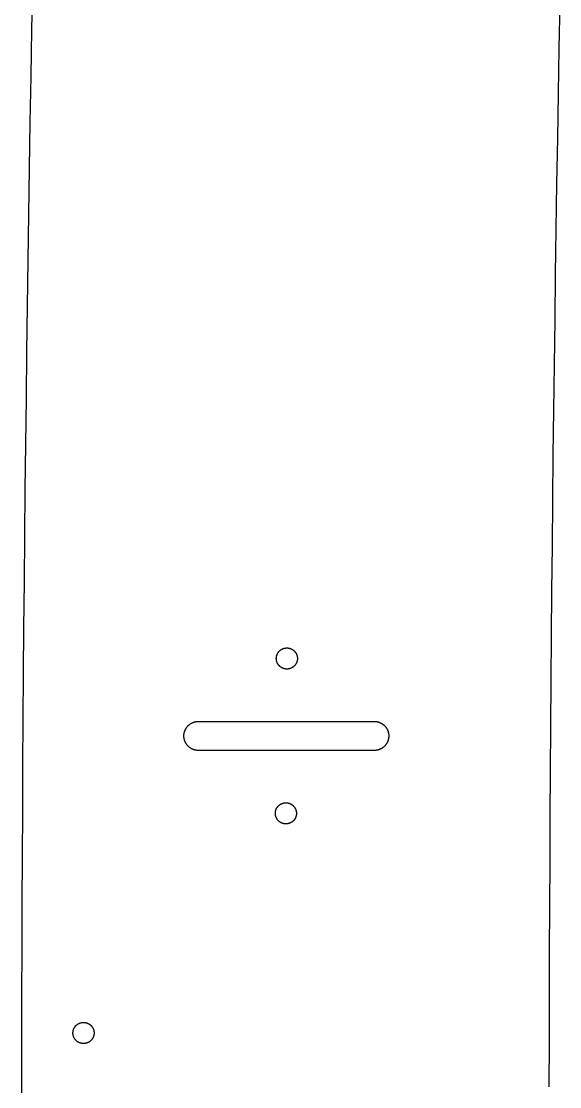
# Model space of a CAD drawing. Extents: x 50 to 1155, y -2400 to -33.
# Drawn here: x 50 to 254.1, y -1832.9 to -1429.2 of the extents above; entities that cross this region are included whole.
import ezdxf

# ---------------------------------------------------------------- set-up
doc = ezdxf.new("R2010")
doc.units = 0
doc.layers.get('0').update_dxf_attribs({"color": 18, "linetype": 'CONTINUOUS'})

msp = doc.modelspace()

# ---------------------------------------------------------------- linework, layer by layer
at = {"color": 18}
for p, q in [((117.1354, -1694.501), (183.8021, -1694.501)), ((183.8021, -1705.501), (117.1354, -1705.501))]:
    msp.add_line(p, q, dxfattribs=at)
for points in [[(54.1878, -1415.04, 0), (53.8711, -1432.5, 0), (53.5669, -1449.95, 0), (53.2753, -1467.4, 0), (52.9961, -1484.84, 0), (52.7294, -1502.28, 0), (52.4752, -1519.71, 0), (52.2334, -1537.14, 0), (52.0041, -1554.56, 0), (51.7872, -1571.98, 0), (51.5828, -1589.39, 0), (51.3907, -1606.8, 0), (51.2111, -1624.2, 0), (51.0439, -1641.6, 0), (50.889, -1659, 0), (50.7465, -1676.39, 0), (50.6164, -1693.77, 0), (50.4987, -1711.15, 0), (50.3933, -1728.52, 0), (50.3002, -1745.89, 0), (50.2194, -1763.26, 0), (50.1509, -1780.61, 0), (50.0948, -1797.97, 0), (50.0509, -1815.32, 0), (50.0193, -1832.66, 0), (50, -1850, 0)], [(254.09, -1422.18, 0), (253.781, -1439.35, 0), (253.484, -1456.52, 0), (253.199, -1473.68, 0), (252.927, -1490.83, 0), (252.667, -1507.99, 0), (252.418, -1525.13, 0), (252.182, -1542.27, 0), (251.959, -1559.41, 0), (251.747, -1576.54, 0), (251.547, -1593.67, 0), (251.36, -1610.79, 0), (251.184, -1627.91, 0), (251.021, -1645.02, 0), (250.87, -1662.13, 0), (250.73, -1679.23, 0), (250.603, -1696.33, 0), (250.488, -1713.43, 0), (250.385, -1730.52, 0), (250.294, -1747.6, 0), (250.215, -1764.68, 0), (250.148, -1781.75, 0), (250.093, -1798.82, 0), (250.05, -1815.89, 0), (250.019, -1832.95, 0)], [(150.67, -1674.67, 0), (150.591, -1674.67, 0), (150.511, -1674.66, 0), (150.431, -1674.66, 0), (150.35, -1674.66, 0), (150.269, -1674.65, 0), (150.187, -1674.64, 0), (150.105, -1674.63, 0), (150.022, -1674.62, 0), (149.94, -1674.6, 0), (149.857, -1674.58, 0), (149.774, -1674.57, 0), (149.69, -1674.55, 0), (149.607, -1674.52, 0), (149.524, -1674.5, 0), (149.441, -1674.47, 0), (149.358, -1674.45, 0), (149.275, -1674.42, 0), (149.192, -1674.39, 0), (149.11, -1674.35, 0), (149.029, -1674.32, 0), (148.947, -1674.28, 0), (148.867, -1674.24, 0), (148.787, -1674.2, 0), (148.707, -1674.15, 0), (148.629, -1674.11, 0), (148.551, -1674.06, 0), (148.474, -1674.01, 0), (148.398, -1673.96, 0), (148.323, -1673.91, 0), (148.249, -1673.85, 0), (148.177, -1673.8, 0), (148.105, -1673.74, 0), (148.035, -1673.68, 0), (147.967, -1673.62, 0), (147.899, -1673.55, 0), (147.833, -1673.49, 0), (147.769, -1673.42, 0), (147.706, -1673.35, 0), (147.645, -1673.29, 0), (147.586, -1673.21, 0), (147.528, -1673.14, 0), (147.472, -1673.07, 0), (147.417, -1673, 0), (147.365, -1672.92, 0), (147.314, -1672.84, 0), (147.265, -1672.77, 0), (147.219, -1672.69, 0), (147.174, -1672.61, 0), (147.131, -1672.53, 0), (147.089, -1672.45, 0), (147.05, -1672.37, 0), (147.013, -1672.29, 0), (146.978, -1672.21, 0), (146.945, -1672.12, 0), (146.914, -1672.04, 0), (146.884, -1671.96, 0), (146.857, -1671.88, 0), (146.832, -1671.79, 0), (146.808, -1671.71, 0), (146.787, -1671.63, 0), (146.767, -1671.54, 0), (146.749, -1671.46, 0), (146.733, -1671.38, 0), (146.719, -1671.3, 0), (146.707, -1671.21, 0), (146.697, -1671.13, 0), (146.688, -1671.05, 0), (146.681, -1670.97, 0), (146.676, -1670.89, 0), (146.672, -1670.81, 0), (146.67, -1670.73, 0), (146.67, -1670.65, 0), (146.671, -1670.57, 0), (146.674, -1670.49, 0), (146.678, -1670.41, 0), (146.685, -1670.33, 0), (146.692, -1670.25, 0), (146.702, -1670.16, 0), (146.713, -1670.08, 0), (146.726, -1670, 0), (146.741, -1669.92, 0), (146.758, -1669.83, 0), (146.777, -1669.75, 0), (146.797, -1669.67, 0), (146.82, -1669.58, 0), (146.844, -1669.5, 0), (146.87, -1669.42, 0), (146.899, -1669.34, 0), (146.929, -1669.25, 0), (146.961, -1669.17, 0), (146.995, -1669.09, 0), (147.032, -1669.01, 0), (147.07, -1668.93, 0), (147.11, -1668.84, 0), (147.152, -1668.76, 0), (147.196, -1668.69, 0), (147.242, -1668.61, 0), (147.29, -1668.53, 0), (147.339, -1668.45, 0), (147.391, -1668.38, 0), (147.444, -1668.3, 0), (147.499, -1668.23, 0), (147.556, -1668.16, 0), (147.615, -1668.09, 0), (147.675, -1668.02, 0), (147.737, -1667.95, 0), (147.801, -1667.88, 0), (147.866, -1667.82, 0), (147.933, -1667.75, 0), (148.001, -1667.69, 0), (148.07, -1667.63, 0), (148.141, -1667.57, 0), (148.213, -1667.51, 0), (148.286, -1667.46, 0), (148.361, -1667.4, 0), (148.436, -1667.35, 0), (148.512, -1667.3, 0), (148.59, -1667.25, 0), (148.668, -1667.21, 0), (148.747, -1667.16, 0), (148.827, -1667.12, 0), (148.907, -1667.08, 0), (148.988, -1667.04, 0), (149.069, -1667, 0), (149.151, -1666.97, 0), (149.234, -1666.93, 0), (149.316, -1666.9, 0), (149.399, -1666.88, 0), (149.482, -1666.85, 0), (149.565, -1666.82, 0), (149.649, -1666.8, 0), (149.732, -1666.78, 0), (149.815, -1666.76, 0), (149.898, -1666.74, 0), (149.981, -1666.73, 0), (150.064, -1666.71, 0), (150.146, -1666.7, 0), (150.228, -1666.69, 0), (150.309, -1666.68, 0), (150.39, -1666.68, 0), (150.471, -1666.67, 0), (150.551, -1666.67, 0), (150.63, -1666.67, 0), (150.709, -1666.67, 0), (150.789, -1666.67, 0), (150.869, -1666.67, 0), (150.95, -1666.68, 0), (151.031, -1666.68, 0), (151.112, -1666.69, 0), (151.194, -1666.7, 0), (151.276, -1666.71, 0), (151.359, -1666.73, 0), (151.442, -1666.74, 0), (151.525, -1666.76, 0), (151.608, -1666.78, 0), (151.691, -1666.8, 0), (151.775, -1666.82, 0), (151.858, -1666.85, 0), (151.941, -1666.88, 0), (152.024, -1666.9, 0), (152.106, -1666.93, 0), (152.189, -1666.97, 0), (152.271, -1667, 0), (152.352, -1667.04, 0), (152.433, -1667.08, 0), (152.513, -1667.12, 0), (152.593, -1667.16, 0), (152.672, -1667.21, 0), (152.75, -1667.25, 0), (152.828, -1667.3, 0), (152.904, -1667.35, 0), (152.979, -1667.4, 0), (153.054, -1667.46, 0), (153.127, -1667.51, 0), (153.199, -1667.57, 0), (153.27, -1667.63, 0), (153.339, -1667.69, 0), (153.407, -1667.75, 0), (153.474, -1667.82, 0), (153.539, -1667.88, 0), (153.603, -1667.95, 0), (153.665, -1668.02, 0), (153.725, -1668.09, 0), (153.784, -1668.16, 0), (153.841, -1668.23, 0), (153.896, -1668.3, 0), (153.949, -1668.38, 0), (154.001, -1668.45, 0), (154.05, -1668.53, 0), (154.098, -1668.61, 0), (154.144, -1668.69, 0), (154.188, -1668.76, 0), (154.23, -1668.84, 0), (154.27, -1668.93, 0), (154.308, -1669.01, 0), (154.345, -1669.09, 0), (154.379, -1669.17, 0), (154.411, -1669.25, 0), (154.441, -1669.34, 0), (154.47, -1669.42, 0), (154.496, -1669.5, 0), (154.52, -1669.58, 0), (154.543, -1669.67, 0), (154.563, -1669.75, 0), (154.582, -1669.83, 0), (154.599, -1669.92, 0), (154.614, -1670, 0), (154.627, -1670.08, 0), (154.638, -1670.16, 0), (154.648, -1670.25, 0), (154.655, -1670.33, 0), (154.662, -1670.41, 0), (154.666, -1670.49, 0), (154.669, -1670.57, 0), (154.67, -1670.65, 0), (154.67, -1670.73, 0), (154.668, -1670.81, 0), (154.664, -1670.89, 0), (154.659, -1670.97, 0), (154.652, -1671.05, 0), (154.643, -1671.13, 0), (154.633, -1671.21, 0), (154.621, -1671.3, 0), (154.607, -1671.38, 0), (154.591, -1671.46, 0), (154.573, -1671.54, 0), (154.553, -1671.63, 0), (154.532, -1671.71, 0), (154.508, -1671.79, 0), (154.483, -1671.88, 0), (154.456, -1671.96, 0), (154.426, -1672.04, 0), (154.395, -1672.12, 0), (154.362, -1672.21, 0), (154.327, -1672.29, 0), (154.29, -1672.37, 0), (154.251, -1672.45, 0), (154.209, -1672.53, 0), (154.166, -1672.61, 0), (154.121, -1672.69, 0), (154.075, -1672.77, 0), (154.026, -1672.84, 0), (153.975, -1672.92, 0), (153.923, -1673, 0), (153.868, -1673.07, 0), (153.812, -1673.14, 0), (153.754, -1673.21, 0), (153.695, -1673.29, 0), (153.634, -1673.35, 0), (153.571, -1673.42, 0), (153.507, -1673.49, 0), (153.441, -1673.55, 0), (153.373, -1673.62, 0), (153.305, -1673.68, 0), (153.235, -1673.74, 0), (153.163, -1673.8, 0), (153.091, -1673.85, 0), (153.017, -1673.91, 0), (152.942, -1673.96, 0), (152.866, -1674.01, 0), (152.789, -1674.06, 0), (152.711, -1674.11, 0), (152.633, -1674.15, 0), (152.553, -1674.2, 0), (152.473, -1674.24, 0), (152.393, -1674.28, 0), (152.311, -1674.32, 0), (152.23, -1674.35, 0), (152.148, -1674.39, 0), (152.065, -1674.42, 0), (151.982, -1674.45, 0), (151.899, -1674.47, 0), (151.816, -1674.5, 0), (151.733, -1674.52, 0), (151.65, -1674.55, 0), (151.566, -1674.57, 0), (151.483, -1674.58, 0), (151.4, -1674.6, 0), (151.318, -1674.62, 0), (151.235, -1674.63, 0), (151.153, -1674.64, 0), (151.071, -1674.65, 0), (150.99, -1674.66, 0), (150.909, -1674.66, 0), (150.829, -1674.66, 0), (150.749, -1674.67, 0), (150.67, -1674.67, 0)], [(117.135, -1705.5, 0), (117.037, -1705.5, 0), (116.938, -1705.5, 0), (116.839, -1705.49, 0), (116.739, -1705.49, 0), (116.638, -1705.48, 0), (116.537, -1705.47, 0), (116.435, -1705.46, 0), (116.333, -1705.44, 0), (116.231, -1705.43, 0), (116.128, -1705.41, 0), (116.025, -1705.39, 0), (115.922, -1705.37, 0), (115.819, -1705.34, 0), (115.716, -1705.31, 0), (115.612, -1705.29, 0), (115.509, -1705.26, 0), (115.406, -1705.22, 0), (115.303, -1705.19, 0), (115.2, -1705.15, 0), (115.098, -1705.11, 0), (114.996, -1705.07, 0), (114.895, -1705.02, 0), (114.794, -1704.98, 0), (114.693, -1704.93, 0), (114.594, -1704.88, 0), (114.495, -1704.83, 0), (114.397, -1704.77, 0), (114.299, -1704.71, 0), (114.203, -1704.65, 0), (114.108, -1704.59, 0), (114.014, -1704.53, 0), (113.921, -1704.46, 0), (113.829, -1704.4, 0), (113.739, -1704.33, 0), (113.649, -1704.26, 0), (113.562, -1704.18, 0), (113.475, -1704.11, 0), (113.391, -1704.03, 0), (113.308, -1703.95, 0), (113.226, -1703.87, 0), (113.146, -1703.79, 0), (113.068, -1703.7, 0), (112.992, -1703.62, 0), (112.918, -1703.53, 0), (112.845, -1703.44, 0), (112.775, -1703.35, 0), (112.706, -1703.26, 0), (112.64, -1703.17, 0), (112.575, -1703.08, 0), (112.513, -1702.98, 0), (112.452, -1702.89, 0), (112.394, -1702.79, 0), (112.338, -1702.69, 0), (112.284, -1702.59, 0), (112.232, -1702.49, 0), (112.183, -1702.39, 0), (112.135, -1702.29, 0), (112.09, -1702.19, 0), (112.047, -1702.09, 0), (112.007, -1701.99, 0), (111.968, -1701.88, 0), (111.932, -1701.78, 0), (111.898, -1701.68, 0), (111.866, -1701.58, 0), (111.836, -1701.47, 0), (111.808, -1701.37, 0), (111.783, -1701.27, 0), (111.759, -1701.16, 0), (111.738, -1701.06, 0), (111.719, -1700.96, 0), (111.702, -1700.85, 0), (111.687, -1700.75, 0), (111.674, -1700.65, 0), (111.663, -1700.55, 0), (111.654, -1700.45, 0), (111.646, -1700.35, 0), (111.641, -1700.25, 0), (111.637, -1700.15, 0), (111.636, -1700.05, 0), (111.636, -1699.95, 0), (111.637, -1699.85, 0), (111.641, -1699.75, 0), (111.646, -1699.65, 0), (111.654, -1699.55, 0), (111.663, -1699.45, 0), (111.674, -1699.35, 0), (111.687, -1699.25, 0), (111.702, -1699.15, 0), (111.719, -1699.05, 0), (111.738, -1698.94, 0), (111.759, -1698.84, 0), (111.783, -1698.74, 0), (111.808, -1698.63, 0), (111.836, -1698.53, 0), (111.866, -1698.43, 0), (111.898, -1698.32, 0), (111.932, -1698.22, 0), (111.968, -1698.12, 0), (112.007, -1698.01, 0), (112.047, -1697.91, 0), (112.09, -1697.81, 0), (112.135, -1697.71, 0), (112.183, -1697.61, 0), (112.232, -1697.51, 0), (112.284, -1697.41, 0), (112.338, -1697.31, 0), (112.394, -1697.21, 0), (112.452, -1697.12, 0), (112.513, -1697.02, 0), (112.575, -1696.93, 0), (112.64, -1696.83, 0), (112.706, -1696.74, 0), (112.775, -1696.65, 0), (112.845, -1696.56, 0), (112.918, -1696.47, 0), (112.992, -1696.38, 0), (113.068, -1696.3, 0), (113.146, -1696.21, 0), (113.226, -1696.13, 0), (113.308, -1696.05, 0), (113.391, -1695.97, 0), (113.475, -1695.9, 0), (113.562, -1695.82, 0), (113.649, -1695.75, 0), (113.739, -1695.68, 0), (113.829, -1695.61, 0), (113.921, -1695.54, 0), (114.014, -1695.47, 0), (114.108, -1695.41, 0), (114.203, -1695.35, 0), (114.299, -1695.29, 0), (114.397, -1695.23, 0), (114.495, -1695.18, 0), (114.594, -1695.12, 0), (114.693, -1695.07, 0), (114.794, -1695.02, 0), (114.895, -1694.98, 0), (114.996, -1694.93, 0), (115.098, -1694.89, 0), (115.2, -1694.85, 0), (115.303, -1694.82, 0), (115.406, -1694.78, 0), (115.509, -1694.75, 0), (115.612, -1694.72, 0), (115.716, -1694.69, 0), (115.819, -1694.66, 0), (115.922, -1694.64, 0), (116.025, -1694.61, 0), (116.128, -1694.59, 0), (116.231, -1694.58, 0), (116.333, -1694.56, 0), (116.435, -1694.55, 0), (116.537, -1694.53, 0), (116.638, -1694.52, 0), (116.739, -1694.52, 0), (116.839, -1694.51, 0), (116.938, -1694.5, 0), (117.037, -1694.5, 0), (117.135, -1694.5, 0)], [(183.802, -1694.5, 0), (183.9, -1694.5, 0), (183.999, -1694.5, 0), (184.099, -1694.51, 0), (184.199, -1694.52, 0), (184.299, -1694.52, 0), (184.401, -1694.53, 0), (184.502, -1694.55, 0), (184.604, -1694.56, 0), (184.707, -1694.58, 0), (184.809, -1694.59, 0), (184.912, -1694.61, 0), (185.015, -1694.64, 0), (185.119, -1694.66, 0), (185.222, -1694.69, 0), (185.325, -1694.72, 0), (185.428, -1694.75, 0), (185.531, -1694.78, 0), (185.634, -1694.82, 0), (185.737, -1694.85, 0), (185.839, -1694.89, 0), (185.941, -1694.93, 0), (186.043, -1694.98, 0), (186.144, -1695.02, 0), (186.244, -1695.07, 0), (186.344, -1695.12, 0), (186.443, -1695.18, 0), (186.541, -1695.23, 0), (186.638, -1695.29, 0), (186.734, -1695.35, 0), (186.83, -1695.41, 0), (186.924, -1695.47, 0), (187.017, -1695.54, 0), (187.108, -1695.61, 0), (187.199, -1695.68, 0), (187.288, -1695.75, 0), (187.376, -1695.82, 0), (187.462, -1695.9, 0), (187.547, -1695.97, 0), (187.63, -1696.05, 0), (187.711, -1696.13, 0), (187.791, -1696.21, 0), (187.869, -1696.3, 0), (187.945, -1696.38, 0), (188.02, -1696.47, 0), (188.092, -1696.56, 0), (188.163, -1696.65, 0), (188.231, -1696.74, 0), (188.298, -1696.83, 0), (188.362, -1696.93, 0), (188.425, -1697.02, 0), (188.485, -1697.12, 0), (188.543, -1697.21, 0), (188.6, -1697.31, 0), (188.653, -1697.41, 0), (188.705, -1697.51, 0), (188.755, -1697.61, 0), (188.802, -1697.71, 0), (188.847, -1697.81, 0), (188.89, -1697.91, 0), (188.931, -1698.01, 0), (188.969, -1698.12, 0), (189.006, -1698.22, 0), (189.04, -1698.32, 0), (189.072, -1698.43, 0), (189.102, -1698.53, 0), (189.129, -1698.63, 0), (189.155, -1698.74, 0), (189.178, -1698.84, 0), (189.199, -1698.94, 0), (189.218, -1699.05, 0), (189.236, -1699.15, 0), (189.251, -1699.25, 0), (189.264, -1699.35, 0), (189.275, -1699.45, 0), (189.284, -1699.55, 0), (189.291, -1699.65, 0), (189.297, -1699.75, 0), (189.3, -1699.85, 0), (189.302, -1699.95, 0), (189.302, -1700.05, 0), (189.3, -1700.15, 0), (189.297, -1700.25, 0), (189.291, -1700.35, 0), (189.284, -1700.45, 0), (189.275, -1700.55, 0), (189.264, -1700.65, 0), (189.251, -1700.75, 0), (189.236, -1700.85, 0), (189.218, -1700.96, 0), (189.199, -1701.06, 0), (189.178, -1701.16, 0), (189.155, -1701.27, 0), (189.129, -1701.37, 0), (189.102, -1701.47, 0), (189.072, -1701.58, 0), (189.04, -1701.68, 0), (189.006, -1701.78, 0), (188.969, -1701.88, 0), (188.931, -1701.99, 0), (188.89, -1702.09, 0), (188.847, -1702.19, 0), (188.802, -1702.29, 0), (188.755, -1702.39, 0), (188.705, -1702.49, 0), (188.653, -1702.59, 0), (188.6, -1702.69, 0), (188.543, -1702.79, 0), (188.485, -1702.89, 0), (188.425, -1702.98, 0), (188.362, -1703.08, 0), (188.298, -1703.17, 0), (188.231, -1703.26, 0), (188.163, -1703.35, 0), (188.092, -1703.44, 0), (188.02, -1703.53, 0), (187.945, -1703.62, 0), (187.869, -1703.7, 0), (187.791, -1703.79, 0), (187.711, -1703.87, 0), (187.63, -1703.95, 0), (187.547, -1704.03, 0), (187.462, -1704.11, 0), (187.376, -1704.18, 0), (187.288, -1704.26, 0), (187.199, -1704.33, 0), (187.108, -1704.4, 0), (187.017, -1704.46, 0), (186.924, -1704.53, 0), (186.83, -1704.59, 0), (186.734, -1704.65, 0), (186.638, -1704.71, 0), (186.541, -1704.77, 0), (186.443, -1704.83, 0), (186.344, -1704.88, 0), (186.244, -1704.93, 0), (186.144, -1704.98, 0), (186.043, -1705.02, 0), (185.941, -1705.07, 0), (185.839, -1705.11, 0), (185.737, -1705.15, 0), (185.634, -1705.19, 0), (185.531, -1705.22, 0), (185.428, -1705.26, 0), (185.325, -1705.29, 0), (185.222, -1705.31, 0), (185.119, -1705.34, 0), (185.015, -1705.37, 0), (184.912, -1705.39, 0), (184.809, -1705.41, 0), (184.707, -1705.43, 0), (184.604, -1705.44, 0), (184.502, -1705.46, 0), (184.401, -1705.47, 0), (184.299, -1705.48, 0), (184.199, -1705.49, 0), (184.099, -1705.49, 0), (183.999, -1705.5, 0), (183.9, -1705.5, 0), (183.802, -1705.5, 0)], [(150.303, -1733.33, 0), (150.224, -1733.33, 0), (150.144, -1733.33, 0), (150.064, -1733.33, 0), (149.983, -1733.32, 0), (149.902, -1733.31, 0), (149.82, -1733.3, 0), (149.738, -1733.29, 0), (149.656, -1733.28, 0), (149.573, -1733.27, 0), (149.49, -1733.25, 0), (149.407, -1733.23, 0), (149.324, -1733.21, 0), (149.24, -1733.19, 0), (149.157, -1733.17, 0), (149.074, -1733.14, 0), (148.991, -1733.11, 0), (148.908, -1733.08, 0), (148.826, -1733.05, 0), (148.744, -1733.02, 0), (148.662, -1732.98, 0), (148.581, -1732.94, 0), (148.5, -1732.9, 0), (148.42, -1732.86, 0), (148.341, -1732.82, 0), (148.262, -1732.77, 0), (148.184, -1732.73, 0), (148.107, -1732.68, 0), (148.031, -1732.63, 0), (147.957, -1732.57, 0), (147.883, -1732.52, 0), (147.81, -1732.46, 0), (147.739, -1732.4, 0), (147.669, -1732.34, 0), (147.6, -1732.28, 0), (147.533, -1732.22, 0), (147.467, -1732.15, 0), (147.402, -1732.09, 0), (147.34, -1732.02, 0), (147.278, -1731.95, 0), (147.219, -1731.88, 0), (147.161, -1731.81, 0), (147.105, -1731.74, 0), (147.051, -1731.66, 0), (146.998, -1731.59, 0), (146.948, -1731.51, 0), (146.899, -1731.43, 0), (146.852, -1731.36, 0), (146.807, -1731.28, 0), (146.764, -1731.2, 0), (146.723, -1731.12, 0), (146.684, -1731.04, 0), (146.647, -1730.96, 0), (146.611, -1730.87, 0), (146.578, -1730.79, 0), (146.547, -1730.71, 0), (146.518, -1730.63, 0), (146.49, -1730.54, 0), (146.465, -1730.46, 0), (146.441, -1730.38, 0), (146.42, -1730.29, 0), (146.4, -1730.21, 0), (146.383, -1730.13, 0), (146.367, -1730.04, 0), (146.353, -1729.96, 0), (146.341, -1729.88, 0), (146.33, -1729.8, 0), (146.322, -1729.72, 0), (146.315, -1729.63, 0), (146.309, -1729.55, 0), (146.306, -1729.47, 0), (146.304, -1729.39, 0), (146.303, -1729.31, 0), (146.305, -1729.23, 0), (146.307, -1729.16, 0), (146.312, -1729.07, 0), (146.318, -1728.99, 0), (146.326, -1728.91, 0), (146.335, -1728.83, 0), (146.346, -1728.75, 0), (146.36, -1728.67, 0), (146.375, -1728.58, 0), (146.391, -1728.5, 0), (146.41, -1728.42, 0), (146.43, -1728.33, 0), (146.453, -1728.25, 0), (146.477, -1728.17, 0), (146.504, -1728.08, 0), (146.532, -1728, 0), (146.562, -1727.92, 0), (146.594, -1727.84, 0), (146.629, -1727.75, 0), (146.665, -1727.67, 0), (146.703, -1727.59, 0), (146.743, -1727.51, 0), (146.785, -1727.43, 0), (146.829, -1727.35, 0), (146.875, -1727.27, 0), (146.923, -1727.2, 0), (146.973, -1727.12, 0), (147.024, -1727.04, 0), (147.078, -1726.97, 0), (147.133, -1726.9, 0), (147.19, -1726.82, 0), (147.248, -1726.75, 0), (147.309, -1726.68, 0), (147.371, -1726.61, 0), (147.434, -1726.55, 0), (147.5, -1726.48, 0), (147.566, -1726.42, 0), (147.634, -1726.35, 0), (147.704, -1726.29, 0), (147.774, -1726.23, 0), (147.846, -1726.18, 0), (147.92, -1726.12, 0), (147.994, -1726.07, 0), (148.069, -1726.02, 0), (148.146, -1725.97, 0), (148.223, -1725.92, 0), (148.301, -1725.87, 0), (148.38, -1725.83, 0), (148.46, -1725.78, 0), (148.54, -1725.74, 0), (148.621, -1725.7, 0), (148.703, -1725.67, 0), (148.785, -1725.63, 0), (148.867, -1725.6, 0), (148.95, -1725.57, 0), (149.033, -1725.54, 0), (149.116, -1725.51, 0), (149.199, -1725.49, 0), (149.282, -1725.47, 0), (149.365, -1725.45, 0), (149.448, -1725.43, 0), (149.531, -1725.41, 0), (149.614, -1725.39, 0), (149.697, -1725.38, 0), (149.779, -1725.37, 0), (149.861, -1725.36, 0), (149.943, -1725.35, 0), (150.024, -1725.34, 0), (150.104, -1725.34, 0), (150.184, -1725.34, 0), (150.264, -1725.33, 0), (150.343, -1725.33, 0), (150.422, -1725.34, 0), (150.502, -1725.34, 0), (150.583, -1725.34, 0), (150.664, -1725.35, 0), (150.746, -1725.36, 0), (150.828, -1725.37, 0), (150.91, -1725.38, 0), (150.992, -1725.39, 0), (151.075, -1725.41, 0), (151.158, -1725.43, 0), (151.241, -1725.45, 0), (151.325, -1725.47, 0), (151.408, -1725.49, 0), (151.491, -1725.51, 0), (151.574, -1725.54, 0), (151.657, -1725.57, 0), (151.74, -1725.6, 0), (151.822, -1725.63, 0), (151.904, -1725.67, 0), (151.985, -1725.7, 0), (152.066, -1725.74, 0), (152.147, -1725.78, 0), (152.227, -1725.83, 0), (152.305, -1725.87, 0), (152.384, -1725.92, 0), (152.461, -1725.97, 0), (152.537, -1726.02, 0), (152.613, -1726.07, 0), (152.687, -1726.12, 0), (152.76, -1726.18, 0), (152.832, -1726.23, 0), (152.903, -1726.29, 0), (152.973, -1726.35, 0), (153.041, -1726.42, 0), (153.107, -1726.48, 0), (153.172, -1726.55, 0), (153.236, -1726.61, 0), (153.298, -1726.68, 0), (153.358, -1726.75, 0), (153.417, -1726.82, 0), (153.474, -1726.9, 0), (153.529, -1726.97, 0), (153.582, -1727.04, 0), (153.634, -1727.12, 0), (153.684, -1727.2, 0), (153.732, -1727.27, 0), (153.777, -1727.35, 0), (153.822, -1727.43, 0), (153.864, -1727.51, 0), (153.904, -1727.59, 0), (153.942, -1727.67, 0), (153.978, -1727.75, 0), (154.012, -1727.84, 0), (154.044, -1727.92, 0), (154.075, -1728, 0), (154.103, -1728.08, 0), (154.129, -1728.17, 0), (154.154, -1728.25, 0), (154.176, -1728.33, 0), (154.197, -1728.42, 0), (154.215, -1728.5, 0), (154.232, -1728.58, 0), (154.247, -1728.67, 0), (154.26, -1728.75, 0), (154.272, -1728.83, 0), (154.281, -1728.91, 0), (154.289, -1728.99, 0), (154.295, -1729.07, 0), (154.299, -1729.16, 0), (154.302, -1729.23, 0), (154.303, -1729.31, 0), (154.303, -1729.39, 0), (154.301, -1729.47, 0), (154.297, -1729.55, 0), (154.292, -1729.63, 0), (154.285, -1729.72, 0), (154.276, -1729.8, 0), (154.266, -1729.88, 0), (154.254, -1729.96, 0), (154.24, -1730.04, 0), (154.224, -1730.13, 0), (154.206, -1730.21, 0), (154.187, -1730.29, 0), (154.165, -1730.38, 0), (154.142, -1730.46, 0), (154.116, -1730.54, 0), (154.089, -1730.63, 0), (154.06, -1730.71, 0), (154.029, -1730.79, 0), (153.995, -1730.87, 0), (153.96, -1730.96, 0), (153.923, -1731.04, 0), (153.884, -1731.12, 0), (153.843, -1731.2, 0), (153.8, -1731.28, 0), (153.755, -1731.36, 0), (153.708, -1731.43, 0), (153.659, -1731.51, 0), (153.608, -1731.59, 0), (153.556, -1731.66, 0), (153.502, -1731.74, 0), (153.446, -1731.81, 0), (153.388, -1731.88, 0), (153.328, -1731.95, 0), (153.267, -1732.02, 0), (153.204, -1732.09, 0), (153.14, -1732.15, 0), (153.074, -1732.22, 0), (153.007, -1732.28, 0), (152.938, -1732.34, 0), (152.868, -1732.4, 0), (152.797, -1732.46, 0), (152.724, -1732.52, 0), (152.65, -1732.57, 0), (152.575, -1732.63, 0), (152.499, -1732.68, 0), (152.422, -1732.73, 0), (152.345, -1732.77, 0), (152.266, -1732.82, 0), (152.187, -1732.86, 0), (152.107, -1732.9, 0), (152.026, -1732.94, 0), (151.945, -1732.98, 0), (151.863, -1733.02, 0), (151.781, -1733.05, 0), (151.698, -1733.08, 0), (151.616, -1733.11, 0), (151.533, -1733.14, 0), (151.449, -1733.17, 0), (151.366, -1733.19, 0), (151.283, -1733.21, 0), (151.2, -1733.23, 0), (151.117, -1733.25, 0), (151.034, -1733.27, 0), (150.951, -1733.28, 0), (150.869, -1733.29, 0), (150.786, -1733.3, 0), (150.705, -1733.31, 0), (150.623, -1733.32, 0), (150.543, -1733.33, 0), (150.462, -1733.33, 0), (150.382, -1733.33, 0), (150.303, -1733.33, 0)], [(73.5858, -1816.55, 0), (73.5066, -1816.55, 0), (73.4269, -1816.55, 0), (73.3466, -1816.55, 0), (73.2657, -1816.54, 0), (73.1844, -1816.53, 0), (73.1027, -1816.52, 0), (73.0205, -1816.51, 0), (72.9381, -1816.5, 0), (72.8554, -1816.49, 0), (72.7724, -1816.47, 0), (72.6893, -1816.45, 0), (72.6061, -1816.43, 0), (72.5229, -1816.41, 0), (72.4397, -1816.39, 0), (72.3565, -1816.36, 0), (72.2735, -1816.33, 0), (72.1908, -1816.3, 0), (72.1083, -1816.27, 0), (72.0261, -1816.24, 0), (71.9444, -1816.2, 0), (71.8632, -1816.16, 0), (71.7825, -1816.12, 0), (71.7024, -1816.08, 0), (71.623, -1816.04, 0), (71.5444, -1815.99, 0), (71.4667, -1815.95, 0), (71.3898, -1815.9, 0), (71.3139, -1815.85, 0), (71.239, -1815.79, 0), (71.1652, -1815.74, 0), (71.0926, -1815.68, 0), (71.0213, -1815.62, 0), (70.9512, -1815.56, 0), (70.8824, -1815.5, 0), (70.8151, -1815.44, 0), (70.7492, -1815.37, 0), (70.6849, -1815.31, 0), (70.6221, -1815.24, 0), (70.5609, -1815.17, 0), (70.5014, -1815.1, 0), (70.4435, -1815.03, 0), (70.3875, -1814.96, 0), (70.3332, -1814.88, 0), (70.2807, -1814.81, 0), (70.23, -1814.73, 0), (70.1812, -1814.65, 0), (70.1344, -1814.58, 0), (70.0894, -1814.5, 0), (70.0464, -1814.42, 0), (70.0053, -1814.34, 0), (69.9661, -1814.26, 0), (69.929, -1814.17, 0), (69.8938, -1814.09, 0), (69.8606, -1814.01, 0), (69.8293, -1813.93, 0), (69.8, -1813.85, 0), (69.7727, -1813.76, 0), (69.7474, -1813.68, 0), (69.7239, -1813.6, 0), (69.7024, -1813.51, 0), (69.6828, -1813.43, 0), (69.6651, -1813.35, 0), (69.6493, -1813.26, 0), (69.6353, -1813.18, 0), (69.6231, -1813.1, 0), (69.6126, -1813.02, 0), (69.604, -1812.93, 0), (69.5971, -1812.85, 0), (69.5918, -1812.77, 0), (69.5882, -1812.69, 0), (69.5862, -1812.61, 0), (69.5858, -1812.53, 0), (69.587, -1812.45, 0), (69.5898, -1812.37, 0), (69.5942, -1812.29, 0), (69.6003, -1812.21, 0), (69.6081, -1812.13, 0), (69.6176, -1812.05, 0), (69.6289, -1811.97, 0), (69.642, -1811.89, 0), (69.657, -1811.8, 0), (69.6737, -1811.72, 0), (69.6924, -1811.64, 0), (69.7129, -1811.55, 0), (69.7354, -1811.47, 0), (69.7598, -1811.39, 0), (69.7861, -1811.3, 0), (69.8144, -1811.22, 0), (69.8447, -1811.14, 0), (69.8769, -1811.06, 0), (69.9111, -1810.97, 0), (69.9473, -1810.89, 0), (69.9855, -1810.81, 0), (70.0256, -1810.73, 0), (70.0676, -1810.65, 0), (70.1116, -1810.57, 0), (70.1576, -1810.49, 0), (70.2054, -1810.42, 0), (70.2551, -1810.34, 0), (70.3067, -1810.26, 0), (70.3601, -1810.19, 0), (70.4153, -1810.12, 0), (70.4722, -1810.04, 0), (70.5309, -1809.97, 0), (70.5913, -1809.9, 0), (70.6533, -1809.83, 0), (70.7168, -1809.77, 0), (70.782, -1809.7, 0), (70.8486, -1809.64, 0), (70.9166, -1809.57, 0), (70.9861, -1809.51, 0), (71.0568, -1809.45, 0), (71.1288, -1809.4, 0), (71.202, -1809.34, 0), (71.2763, -1809.29, 0), (71.3517, -1809.24, 0), (71.4281, -1809.19, 0), (71.5054, -1809.14, 0), (71.5836, -1809.09, 0), (71.6626, -1809.05, 0), (71.7424, -1809, 0), (71.8227, -1808.96, 0), (71.9037, -1808.92, 0), (71.9852, -1808.89, 0), (72.0672, -1808.85, 0), (72.1495, -1808.82, 0), (72.2321, -1808.79, 0), (72.315, -1808.76, 0), (72.3981, -1808.73, 0), (72.4813, -1808.71, 0), (72.5645, -1808.69, 0), (72.6477, -1808.67, 0), (72.7309, -1808.65, 0), (72.8139, -1808.63, 0), (72.8968, -1808.61, 0), (72.9793, -1808.6, 0), (73.0616, -1808.59, 0), (73.1436, -1808.58, 0), (73.2251, -1808.57, 0), (73.3062, -1808.56, 0), (73.3868, -1808.56, 0), (73.4668, -1808.56, 0), (73.5463, -1808.55, 0), (73.6253, -1808.55, 0), (73.7048, -1808.56, 0), (73.7848, -1808.56, 0), (73.8654, -1808.56, 0), (73.9465, -1808.57, 0), (74.028, -1808.58, 0), (74.11, -1808.59, 0), (74.1923, -1808.6, 0), (74.2748, -1808.61, 0), (74.3577, -1808.63, 0), (74.4407, -1808.65, 0), (74.5239, -1808.67, 0), (74.6071, -1808.69, 0), (74.6903, -1808.71, 0), (74.7735, -1808.73, 0), (74.8566, -1808.76, 0), (74.9395, -1808.79, 0), (75.0221, -1808.82, 0), (75.1044, -1808.85, 0), (75.1864, -1808.89, 0), (75.2679, -1808.92, 0), (75.3489, -1808.96, 0), (75.4292, -1809, 0), (75.509, -1809.05, 0), (75.588, -1809.09, 0), (75.6662, -1809.14, 0), (75.7435, -1809.19, 0), (75.8199, -1809.24, 0), (75.8953, -1809.29, 0), (75.9696, -1809.34, 0), (76.0428, -1809.4, 0), (76.1148, -1809.45, 0), (76.1855, -1809.51, 0), (76.255, -1809.57, 0), (76.323, -1809.64, 0), (76.3896, -1809.7, 0), (76.4548, -1809.77, 0), (76.5183, -1809.83, 0), (76.5803, -1809.9, 0), (76.6407, -1809.97, 0), (76.6994, -1810.04, 0), (76.7563, -1810.12, 0), (76.8115, -1810.19, 0), (76.8649, -1810.26, 0), (76.9165, -1810.34, 0), (76.9662, -1810.42, 0), (77.014, -1810.49, 0), (77.06, -1810.57, 0), (77.104, -1810.65, 0), (77.146, -1810.73, 0), (77.1861, -1810.81, 0), (77.2243, -1810.89, 0), (77.2605, -1810.97, 0), (77.2947, -1811.06, 0), (77.3269, -1811.14, 0), (77.3572, -1811.22, 0), (77.3855, -1811.3, 0), (77.4118, -1811.39, 0), (77.4362, -1811.47, 0), (77.4587, -1811.55, 0), (77.4792, -1811.64, 0), (77.4979, -1811.72, 0), (77.5146, -1811.8, 0), (77.5296, -1811.89, 0), (77.5427, -1811.97, 0), (77.554, -1812.05, 0), (77.5635, -1812.13, 0), (77.5713, -1812.21, 0), (77.5774, -1812.29, 0), (77.5818, -1812.37, 0), (77.5846, -1812.45, 0), (77.5858, -1812.53, 0), (77.5854, -1812.61, 0), (77.5834, -1812.69, 0), (77.5798, -1812.77, 0), (77.5745, -1812.85, 0), (77.5676, -1812.93, 0), (77.559, -1813.02, 0), (77.5485, -1813.1, 0), (77.5363, -1813.18, 0), (77.5223, -1813.26, 0), (77.5065, -1813.35, 0), (77.4888, -1813.43, 0), (77.4692, -1813.51, 0), (77.4477, -1813.6, 0), (77.4242, -1813.68, 0), (77.3989, -1813.76, 0), (77.3716, -1813.85, 0), (77.3423, -1813.93, 0), (77.311, -1814.01, 0), (77.2778, -1814.09, 0), (77.2426, -1814.17, 0), (77.2055, -1814.26, 0), (77.1663, -1814.34, 0), (77.1252, -1814.42, 0), (77.0822, -1814.5, 0), (77.0372, -1814.58, 0), (76.9904, -1814.65, 0), (76.9416, -1814.73, 0), (76.8909, -1814.81, 0), (76.8384, -1814.88, 0), (76.7841, -1814.96, 0), (76.7281, -1815.03, 0), (76.6702, -1815.1, 0), (76.6107, -1815.17, 0), (76.5495, -1815.24, 0), (76.4867, -1815.31, 0), (76.4224, -1815.37, 0), (76.3565, -1815.44, 0), (76.2892, -1815.5, 0), (76.2204, -1815.56, 0), (76.1503, -1815.62, 0), (76.079, -1815.68, 0), (76.0064, -1815.74, 0), (75.9326, -1815.79, 0), (75.8577, -1815.85, 0), (75.7818, -1815.9, 0), (75.7049, -1815.95, 0), (75.6272, -1815.99, 0), (75.5486, -1816.04, 0), (75.4692, -1816.08, 0), (75.3891, -1816.12, 0), (75.3084, -1816.16, 0), (75.2272, -1816.2, 0), (75.1455, -1816.24, 0), (75.0633, -1816.27, 0), (74.9808, -1816.3, 0), (74.8981, -1816.33, 0), (74.8151, -1816.36, 0), (74.7319, -1816.39, 0), (74.6487, -1816.41, 0), (74.5655, -1816.43, 0), (74.4823, -1816.45, 0), (74.3992, -1816.47, 0), (74.3162, -1816.49, 0), (74.2335, -1816.5, 0), (74.1511, -1816.51, 0), (74.0689, -1816.52, 0), (73.9872, -1816.53, 0), (73.9059, -1816.54, 0), (73.825, -1816.55, 0), (73.7447, -1816.55, 0), (73.665, -1816.55, 0), (73.5858, -1816.55, 0)]]:
    msp.add_polyline3d(points, dxfattribs=at)

doc.saveas('drawing.dxf')
